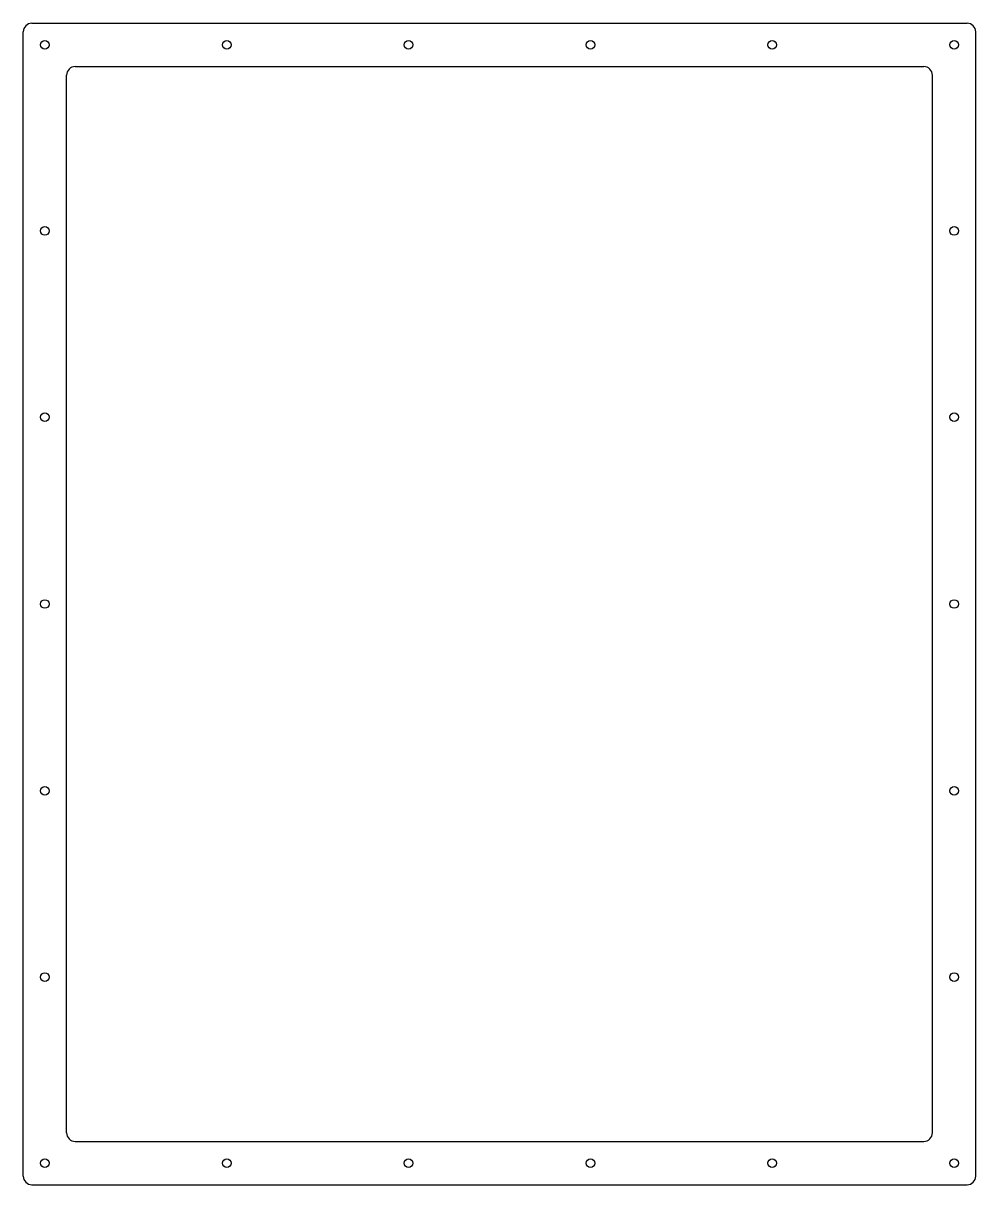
# Model space of a CAD drawing. Header units: millimetres. Extents: x -110 to 110, y -134 to 134.
import ezdxf

# ---------------------------------------------------------------- set-up
doc = ezdxf.new("R2010")
doc.units = ezdxf.units.MM

msp = doc.modelspace()

# ---------------------------------------------------------------- linework, layer by layer
at = {"color": 7, "linetype": 'Continuous', "lineweight": 25}
for p, q in [((-108, 134.19), (108, 134.19)), ((-110, -132.19), (-110, 132.19)), ((110, -132.19), (110, 132.19)), ((-98, 124.19), (98, 124.19)), ((-100, -122.19), (-100, 122.19)), ((100, -122.19), (100, 122.19)), ((-98, -124.19), (98, -124.19)), ((-108, -134.19), (108, -134.19))]:
    msp.add_line(p, q, dxfattribs=at)
for centre in [(-105, 129.19), (-63, 129.19), (-21, 129.19), (21, 129.19), (63, 129.19), (105, 129.19), (-105, 86.19), (105, 86.19), (-105, 43.19), (105, 43.19), (-105, 0), (105, 0), (-105, -43.19), (105, -43.19), (-105, -86.19), (105, -86.19), (-105, -129.19), (-63, -129.19), (-21, -129.19), (21, -129.19), (63, -129.19), (105, -129.19)]:
    msp.add_circle(centre, 1, dxfattribs=at)
for centre, start, end in [((-108, 132.19), 90, 180), ((108, 132.19), 0, 90), ((-98, 122.19), 90, 180), ((98, 122.19), 0, 90), ((-98, -122.19), 180, 270), ((98, -122.19), 270, 0), ((-108, -132.19), 180, 270), ((108, -132.19), 270, 0)]:
    msp.add_arc(centre, 2, start, end, dxfattribs=at)

doc.saveas('drawing.dxf')
